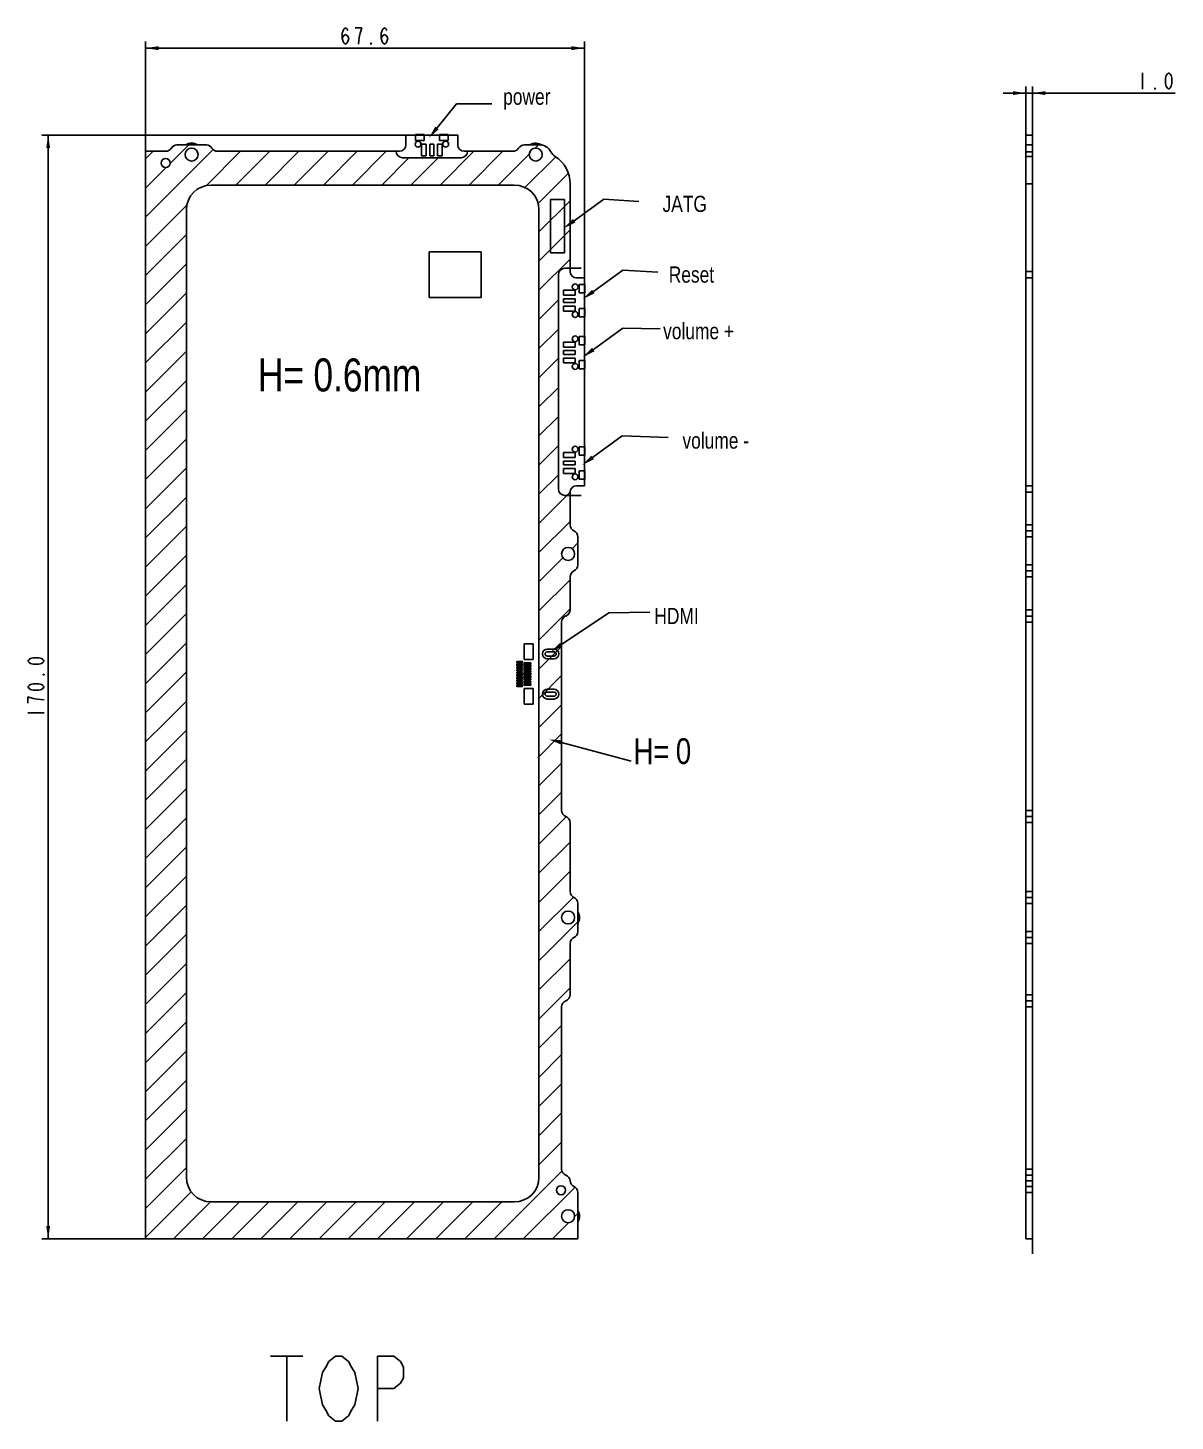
# Model space of a CAD drawing. Header units: millimetres. Extents: x 106 to 800, y 154 to 369.
# Drawn here: x 106.2 to 282.9, y 154.4 to 369 of the extents above; entities that cross this region are included whole.
import ezdxf

# ---------------------------------------------------------------- set-up
doc = ezdxf.new("R2010")
doc.units = ezdxf.units.MM
doc.header["$LTSCALE"] = 32.67
doc.layers.get('0').update_dxf_attribs({"linetype": 'CONTINUOUS'})
doc.layers.add('图层1', color=3, linetype='CONTINUOUS')
doc.styles.get("Standard").update_dxf_attribs({"font": 'txt', "width": 0.8})

msp = doc.modelspace()

# ---------------------------------------------------------------- linework, layer by layer
at = {"color": 7, "linetype": 'Continuous'}
for p, q in [((164.42, 351), (164.42, 352.5)), ((172.42, 352.5), (164.42, 352.5)), ((172.42, 352.5), (172.42, 351)), ((259.93, 182.5), (259.93, 352.5)), ((259.93, 352.5), (260.93, 352.5)), ((260.93, 182.5), (260.93, 352.5)), ((124.32, 350), (124.32, 182.5)), ((127.42, 350), (124.32, 350)), ((129.16, 351), (133.69, 351)), ((163.42, 350), (135.42, 350)), ((180.92, 350), (173.42, 350)), ((182.66, 351), (184.99, 351)), ((260.93, 351), (259.93, 351)), ((260.93, 349.94), (259.93, 349.94)), ((260.93, 349.2), (259.93, 349.2)), ((189.72, 331.5), (189.72, 345)), ((259.93, 345), (260.93, 345)), ((168.02, 327.5), (168.02, 334.5)), ((168.02, 334.5), (176.02, 334.5)), ((176.02, 334.5), (176.02, 327.5)), ((190.72, 330.5), (191.92, 330.5)), ((191.92, 330.5), (191.92, 298.5)), ((260.93, 331.5), (259.93, 331.5)), ((260.93, 330.5), (259.93, 330.5)), ((176.02, 327.5), (168.02, 327.5)), ((191.92, 298.5), (190.72, 298.5)), ((260.93, 298.5), (259.93, 298.5)), ((189.72, 292.45), (189.72, 297.5)), ((259.93, 297.5), (260.93, 297.5)), ((260.93, 292.45), (259.93, 292.45)), ((190.92, 290.62), (190.92, 286.29)), ((260.93, 291.54), (259.93, 291.54)), ((260.93, 290.62), (259.93, 290.62)), ((260.93, 286.29), (259.93, 286.29)), ((189.72, 279.37), (189.72, 284.45)), ((260.93, 285.37), (259.93, 285.37)), ((259.93, 284.45), (260.93, 284.45)), ((259.93, 279.37), (260.93, 279.37)), ((188.42, 248.5), (188.42, 277.5)), ((259.93, 278.43), (260.93, 278.43)), ((260.93, 277.5), (259.93, 277.5)), ((260.93, 248.5), (259.93, 248.5)), ((260.93, 247.56), (259.93, 247.56)), ((189.72, 236), (189.72, 246.62)), ((260.93, 246.62), (259.93, 246.62)), ((190.92, 234.16), (190.92, 229.83)), ((260.93, 236), (259.93, 236)), ((260.93, 235.08), (259.93, 235.08)), ((260.93, 234.16), (259.93, 234.16)), ((260.93, 229.83), (259.93, 229.83)), ((189.72, 220.11), (189.72, 228)), ((260.93, 228.91), (259.93, 228.91)), ((259.93, 228), (260.93, 228)), ((259.93, 220.11), (260.93, 220.11)), ((259.93, 219.17), (260.93, 219.17)), ((188.42, 193.24), (188.42, 218.24)), ((260.93, 218.24), (259.93, 218.24)), ((260.93, 193.24), (259.93, 193.24)), ((260.93, 192.3), (259.93, 192.3)), ((260.93, 191.43), (259.93, 191.43)), ((190.92, 189.66), (190.92, 182.5)), ((260.93, 190.58), (259.93, 190.58)), ((260.93, 189.66), (259.93, 189.66)), ((124.32, 182.5), (190.92, 182.5)), ((260.93, 182.5), (259.93, 182.5))]:
    msp.add_line(p, q, dxfattribs=at)
at = {"color": 40, "linetype": 'Continuous'}
for p, q in [((165.92, 352.59), (165.92, 351.69)), ((167.22, 352.59), (165.92, 352.59)), ((167.22, 351.69), (167.22, 352.59)), ((169.62, 351.69), (169.62, 352.59)), ((169.62, 352.59), (170.92, 352.59)), ((170.92, 352.59), (170.92, 351.69)), ((259.93, 352.59), (259.93, 352.5)), ((165.92, 351.69), (167.22, 351.69)), ((166.82, 351.09), (166.82, 349.29)), ((167.57, 351.09), (166.82, 351.09)), ((167.57, 349.29), (167.57, 351.09)), ((168.12, 351.09), (168.12, 349.29)), ((168.72, 351.09), (168.12, 351.09)), ((168.72, 349.29), (168.72, 351.09)), ((169.27, 349.29), (169.27, 351.09)), ((169.27, 351.09), (170.02, 351.09)), ((170.92, 351.69), (169.62, 351.69)), ((170.02, 351.09), (170.02, 349.29)), ((163.92, 349), (172.92, 349)), ((166.82, 349.29), (167.57, 349.29)), ((168.12, 349.29), (168.72, 349.29)), ((170.02, 349.29), (169.27, 349.29)), ((181.12, 344.8), (134.42, 344.8)), ((130.62, 341), (130.62, 270.5)), ((184.92, 270.5), (184.92, 341)), ((187.92, 331), (187.92, 298)), ((188.92, 332), (191.42, 332)), ((188.71, 328.6), (188.71, 327.85)), ((190.51, 328.6), (188.71, 328.6)), ((190.51, 327.85), (190.51, 328.6)), ((191.11, 329.5), (191.11, 328.2)), ((192.01, 329.5), (191.11, 329.5)), ((192.01, 328.2), (192.01, 329.5)), ((188.71, 327.85), (190.51, 327.85)), ((188.71, 327.3), (188.71, 326.7)), ((190.51, 327.3), (188.71, 327.3)), ((188.71, 326.7), (190.51, 326.7)), ((190.51, 326.7), (190.51, 327.3)), ((191.11, 328.2), (192.01, 328.2)), ((188.71, 325.4), (188.71, 326.15)), ((188.71, 326.15), (190.51, 326.15)), ((190.51, 325.4), (188.71, 325.4)), ((190.51, 326.15), (190.51, 325.4)), ((191.11, 324.5), (191.11, 325.8)), ((191.11, 325.8), (192.01, 325.8)), ((192.01, 324.5), (191.11, 324.5)), ((192.01, 325.8), (192.01, 324.5)), ((188.71, 320.6), (188.71, 319.85)), ((190.51, 320.6), (188.71, 320.6)), ((188.71, 319.85), (190.51, 319.85)), ((190.51, 319.85), (190.51, 320.6)), ((191.11, 321.5), (191.11, 320.2)), ((192.01, 321.5), (191.11, 321.5)), ((191.11, 320.2), (192.01, 320.2)), ((192.01, 320.2), (192.01, 321.5)), ((188.71, 319.3), (188.71, 318.7)), ((190.51, 319.3), (188.71, 319.3)), ((188.71, 318.7), (190.51, 318.7)), ((188.71, 317.4), (188.71, 318.15)), ((188.71, 318.15), (190.51, 318.15)), ((190.51, 318.7), (190.51, 319.3)), ((190.51, 318.15), (190.51, 317.4)), ((191.11, 316.5), (191.11, 317.8)), ((191.11, 317.8), (192.01, 317.8)), ((192.01, 317.8), (192.01, 316.5)), ((190.51, 317.4), (188.71, 317.4)), ((192.01, 316.5), (191.11, 316.5)), ((188.71, 303.6), (188.71, 302.85)), ((190.51, 303.6), (188.71, 303.6)), ((188.71, 302.85), (190.51, 302.85)), ((190.51, 302.85), (190.51, 303.6)), ((191.11, 304.5), (191.11, 303.2)), ((192.01, 304.5), (191.11, 304.5)), ((191.11, 303.2), (192.01, 303.2)), ((192.01, 303.2), (192.01, 304.5)), ((188.71, 302.3), (188.71, 301.7)), ((190.51, 302.3), (188.71, 302.3)), ((188.71, 301.7), (190.51, 301.7)), ((188.71, 300.4), (188.71, 301.15)), ((188.71, 301.15), (190.51, 301.15)), ((190.51, 301.7), (190.51, 302.3)), ((190.51, 301.15), (190.51, 300.4)), ((191.11, 299.5), (191.11, 300.8)), ((191.11, 300.8), (192.01, 300.8)), ((192.01, 300.8), (192.01, 299.5)), ((190.51, 300.4), (188.71, 300.4)), ((192.01, 299.5), (191.11, 299.5)), ((188.92, 297), (191.42, 297)), ((130.62, 270.5), (130.62, 192)), ((184.92, 192), (184.92, 270.5)), ((134.42, 188.2), (181.12, 188.2))]:
    msp.add_line(p, q, dxfattribs=at)
for p, q in [((124.32, 339.85), (134.74, 350.27)), ((124.32, 348.83), (125.49, 350)), ((128.12, 348.14), (130.98, 351)), ((133.69, 344.72), (138.96, 350)), ((138.25, 344.8), (143.45, 350)), ((142.74, 344.8), (147.94, 350)), ((147.23, 344.8), (152.43, 350)), ((151.72, 344.8), (156.92, 350)), ((156.21, 344.8), (161.41, 350)), ((169.68, 344.8), (174.88, 350)), ((174.17, 344.8), (179.37, 350)), ((184.36, 350.49), (184.86, 351)), ((160.7, 344.8), (164.9, 349)), ((165.19, 344.8), (169.39, 349)), ((178.66, 344.8), (183.43, 349.56)), ((182.77, 344.42), (187.51, 349.15)), ((124.32, 344.34), (127.48, 347.5)), ((184.8, 341.96), (189.46, 346.61)), ((124.32, 335.36), (130.7, 341.73)), ((184.92, 337.59), (189.72, 342.39)), ((186.68, 334.37), (186.68, 342.58)), ((186.68, 342.58), (188.87, 342.58)), ((188.87, 342.58), (188.87, 334.37)), ((124.32, 330.87), (130.62, 337.17)), ((184.92, 333.1), (189.72, 337.9)), ((124.32, 326.38), (130.62, 332.68)), ((184.92, 328.61), (189.72, 333.41)), ((188.87, 334.37), (186.68, 334.37)), ((124.32, 321.89), (130.62, 328.19)), ((184.92, 324.12), (187.92, 327.12)), ((124.32, 317.4), (130.62, 323.7)), ((184.92, 319.63), (187.92, 322.63)), ((124.32, 312.91), (130.62, 319.21)), ((184.92, 315.14), (187.92, 318.14)), ((124.32, 308.42), (130.62, 314.72)), ((184.92, 310.65), (187.92, 313.65)), ((124.32, 303.93), (130.62, 310.23)), ((184.92, 306.16), (187.92, 309.16)), ((124.32, 299.44), (130.62, 305.74)), ((184.92, 301.67), (187.92, 304.67)), ((124.32, 294.95), (130.62, 301.25)), ((184.92, 297.18), (187.92, 300.18)), ((124.32, 290.46), (130.62, 296.76)), ((184.92, 292.69), (189.23, 297)), ((189.23, 297), (189.72, 297.49)), ((124.32, 285.97), (130.62, 292.27)), ((184.92, 288.2), (189.72, 293)), ((190.02, 288.8), (190.92, 289.71)), ((124.32, 281.48), (130.62, 287.78)), ((184.92, 283.71), (188.62, 287.4)), ((124.32, 276.99), (130.62, 283.29)), ((184.92, 279.22), (189.72, 284.02)), ((184.92, 274.73), (189.72, 279.53)), ((124.32, 272.5), (130.62, 278.8)), ((124.32, 268.01), (130.62, 274.31)), ((184.04, 274.15), (182.66, 274.15)), ((182.66, 274.15), (182.66, 271.75)), ((184.04, 271.75), (184.04, 274.15)), ((184.92, 270.23), (188.42, 273.74)), ((185.87, 272.6), (185.87, 272.6)), ((187.25, 273.35), (186.2, 273.35)), ((187.25, 272.92), (186.2, 272.92)), ((187.57, 272.6), (187.57, 272.6)), ((182.37, 271.41), (181.52, 271.41)), ((181.52, 271.41), (181.52, 271.18)), ((182.37, 271.41), (181.52, 271.41)), ((181.52, 271.41), (181.52, 271.18)), ((182.37, 271.41), (181.52, 271.41)), ((181.52, 271.41), (181.52, 271.18)), ((182.37, 271.41), (181.52, 271.41)), ((181.52, 271.41), (181.52, 271.18)), ((182.37, 271.41), (181.52, 271.41)), ((181.52, 271.41), (181.52, 271.18)), ((182.37, 271.41), (181.52, 271.41)), ((181.52, 271.41), (181.52, 271.18)), ((182.37, 271.41), (181.52, 271.41)), ((181.52, 271.41), (181.52, 271.18)), ((182.37, 271.41), (181.52, 271.41)), ((181.52, 271.41), (181.52, 271.18)), ((182.37, 271.41), (181.52, 271.41)), ((181.52, 271.41), (181.52, 271.18)), ((182.37, 271.41), (181.52, 271.41)), ((181.52, 271.41), (181.52, 271.18)), ((181.52, 271.18), (182.37, 271.18)), ((181.52, 271.18), (182.37, 271.18)), ((181.52, 271.18), (182.37, 271.18)), ((181.52, 271.18), (182.37, 271.18)), ((181.52, 271.18), (182.37, 271.18)), ((181.52, 271.18), (182.37, 271.18)), ((181.52, 271.18), (182.37, 271.18)), ((181.52, 271.18), (182.37, 271.18)), ((181.52, 271.18), (182.37, 271.18)), ((181.52, 271.18), (182.37, 271.18)), ((182.37, 271.01), (181.52, 271.01)), ((181.52, 271.01), (181.52, 270.78)), ((182.37, 271.01), (181.52, 271.01)), ((181.52, 271.01), (181.52, 270.78)), ((182.37, 271.01), (181.52, 271.01)), ((181.52, 271.01), (181.52, 270.78)), ((182.37, 271.01), (181.52, 271.01)), ((181.52, 271.01), (181.52, 270.78)), ((182.37, 271.01), (181.52, 271.01)), ((181.52, 271.01), (181.52, 270.78)), ((182.37, 271.01), (181.52, 271.01)), ((181.52, 271.01), (181.52, 270.78)), ((182.37, 271.01), (181.52, 271.01)), ((181.52, 271.01), (181.52, 270.78)), ((182.37, 271.01), (181.52, 271.01)), ((181.52, 271.01), (181.52, 270.78)), ((182.37, 271.01), (181.52, 271.01)), ((181.52, 271.01), (181.52, 270.78)), ((182.37, 271.01), (181.52, 271.01)), ((181.52, 271.01), (181.52, 270.78)), ((181.52, 270.78), (182.37, 270.78)), ((181.52, 270.78), (182.37, 270.78)), ((181.52, 270.78), (182.37, 270.78)), ((181.52, 270.78), (182.37, 270.78)), ((181.52, 270.78), (182.37, 270.78)), ((181.52, 270.78), (182.37, 270.78)), ((181.52, 270.78), (182.37, 270.78)), ((181.52, 270.78), (182.37, 270.78)), ((181.52, 270.78), (182.37, 270.78)), ((181.52, 270.78), (182.37, 270.78)), ((182.37, 270.61), (181.52, 270.61)), ((181.52, 270.61), (181.52, 270.38)), ((182.37, 270.61), (181.52, 270.61)), ((181.52, 270.61), (181.52, 270.38)), ((182.37, 270.61), (181.52, 270.61)), ((181.52, 270.61), (181.52, 270.38)), ((182.37, 270.61), (181.52, 270.61)), ((181.52, 270.61), (181.52, 270.38)), ((182.37, 270.61), (181.52, 270.61)), ((181.52, 270.61), (181.52, 270.38)), ((182.37, 270.61), (181.52, 270.61)), ((181.52, 270.61), (181.52, 270.38)), ((182.37, 270.61), (181.52, 270.61)), ((181.52, 270.61), (181.52, 270.38)), ((182.37, 270.61), (181.52, 270.61)), ((181.52, 270.61), (181.52, 270.38)), ((182.37, 270.61), (181.52, 270.61)), ((181.52, 270.61), (181.52, 270.38)), ((182.37, 270.61), (181.52, 270.61)), ((181.52, 270.61), (181.52, 270.38)), ((181.52, 270.38), (182.37, 270.38)), ((181.52, 270.38), (182.37, 270.38)), ((181.52, 270.38), (182.37, 270.38)), ((181.52, 270.38), (182.37, 270.38)), ((181.52, 270.38), (182.37, 270.38)), ((181.52, 270.38), (182.37, 270.38)), ((181.52, 270.38), (182.37, 270.38)), ((181.52, 270.38), (182.37, 270.38)), ((181.52, 270.38), (182.37, 270.38)), ((181.52, 270.38), (182.37, 270.38)), ((182.37, 271.18), (182.37, 271.41)), ((182.37, 271.18), (182.37, 271.41)), ((182.37, 271.18), (182.37, 271.41)), ((182.37, 271.18), (182.37, 271.41)), ((182.37, 271.18), (182.37, 271.41)), ((182.37, 271.18), (182.37, 271.41)), ((182.37, 271.18), (182.37, 271.41)), ((182.37, 271.18), (182.37, 271.41)), ((182.37, 271.18), (182.37, 271.41)), ((182.37, 271.18), (182.37, 271.41)), ((182.37, 270.78), (182.37, 271.01)), ((182.37, 270.78), (182.37, 271.01)), ((182.37, 270.78), (182.37, 271.01)), ((182.37, 270.78), (182.37, 271.01)), ((182.37, 270.78), (182.37, 271.01)), ((182.37, 270.78), (182.37, 271.01)), ((182.37, 270.78), (182.37, 271.01)), ((182.37, 270.78), (182.37, 271.01)), ((182.37, 270.78), (182.37, 271.01)), ((182.37, 270.78), (182.37, 271.01)), ((182.37, 270.38), (182.37, 270.61)), ((182.37, 270.38), (182.37, 270.61)), ((182.37, 270.38), (182.37, 270.61)), ((182.37, 270.38), (182.37, 270.61)), ((182.37, 270.38), (182.37, 270.61)), ((182.37, 270.38), (182.37, 270.61)), ((182.37, 270.38), (182.37, 270.61)), ((182.37, 270.38), (182.37, 270.61)), ((182.37, 270.38), (182.37, 270.61)), ((182.37, 270.38), (182.37, 270.61)), ((182.66, 271.75), (184.04, 271.75)), ((183.67, 271.21), (182.67, 271.21)), ((182.67, 271.21), (182.67, 270.98)), ((183.67, 271.21), (182.67, 271.21)), ((182.67, 271.21), (182.67, 270.98)), ((183.67, 271.21), (182.67, 271.21)), ((182.67, 271.21), (182.67, 270.98)), ((183.67, 271.21), (182.67, 271.21)), ((182.67, 271.21), (182.67, 270.98)), ((183.67, 271.21), (182.67, 271.21)), ((182.67, 271.21), (182.67, 270.98)), ((183.67, 271.21), (182.67, 271.21)), ((182.67, 271.21), (182.67, 270.98)), ((183.67, 271.21), (182.67, 271.21)), ((182.67, 271.21), (182.67, 270.98)), ((183.67, 271.21), (182.67, 271.21)), ((182.67, 271.21), (182.67, 270.98)), ((183.67, 271.21), (182.67, 271.21)), ((182.67, 271.21), (182.67, 270.98)), ((183.67, 271.21), (182.67, 271.21)), ((182.67, 271.21), (182.67, 270.98)), ((182.67, 270.98), (183.67, 270.98)), ((182.67, 270.98), (183.67, 270.98)), ((182.67, 270.98), (183.67, 270.98)), ((182.67, 270.98), (183.67, 270.98)), ((182.67, 270.98), (183.67, 270.98)), ((182.67, 270.98), (183.67, 270.98)), ((182.67, 270.98), (183.67, 270.98)), ((182.67, 270.98), (183.67, 270.98)), ((182.67, 270.98), (183.67, 270.98)), ((182.67, 270.98), (183.67, 270.98)), ((183.67, 270.81), (182.67, 270.81)), ((182.67, 270.81), (182.67, 270.58)), ((183.67, 270.81), (182.67, 270.81)), ((182.67, 270.81), (182.67, 270.58)), ((183.67, 270.81), (182.67, 270.81)), ((182.67, 270.81), (182.67, 270.58)), ((183.67, 270.81), (182.67, 270.81)), ((182.67, 270.81), (182.67, 270.58)), ((183.67, 270.81), (182.67, 270.81)), ((182.67, 270.81), (182.67, 270.58)), ((183.67, 270.81), (182.67, 270.81)), ((182.67, 270.81), (182.67, 270.58)), ((183.67, 270.81), (182.67, 270.81)), ((182.67, 270.81), (182.67, 270.58)), ((183.67, 270.81), (182.67, 270.81)), ((182.67, 270.81), (182.67, 270.58)), ((183.67, 270.81), (182.67, 270.81)), ((182.67, 270.81), (182.67, 270.58)), ((183.67, 270.81), (182.67, 270.81)), ((182.67, 270.81), (182.67, 270.58)), ((182.67, 270.58), (183.67, 270.58)), ((182.67, 270.58), (183.67, 270.58)), ((182.67, 270.58), (183.67, 270.58)), ((182.67, 270.58), (183.67, 270.58)), ((182.67, 270.58), (183.67, 270.58)), ((182.67, 270.58), (183.67, 270.58)), ((182.67, 270.58), (183.67, 270.58)), ((182.67, 270.58), (183.67, 270.58)), ((182.67, 270.58), (183.67, 270.58)), ((182.67, 270.58), (183.67, 270.58)), ((183.67, 270.41), (182.67, 270.41)), ((182.67, 270.41), (182.67, 270.18)), ((183.67, 270.41), (182.67, 270.41)), ((182.67, 270.41), (182.67, 270.18)), ((183.67, 270.41), (182.67, 270.41)), ((182.67, 270.41), (182.67, 270.18)), ((183.67, 270.41), (182.67, 270.41)), ((182.67, 270.41), (182.67, 270.18)), ((183.67, 270.41), (182.67, 270.41)), ((182.67, 270.41), (182.67, 270.18)), ((183.67, 270.41), (182.67, 270.41)), ((182.67, 270.41), (182.67, 270.18)), ((183.67, 270.41), (182.67, 270.41)), ((182.67, 270.41), (182.67, 270.18)), ((183.67, 270.41), (182.67, 270.41)), ((182.67, 270.41), (182.67, 270.18)), ((183.67, 270.41), (182.67, 270.41)), ((182.67, 270.41), (182.67, 270.18)), ((183.67, 270.41), (182.67, 270.41)), ((182.67, 270.41), (182.67, 270.18)), ((183.67, 270.98), (183.67, 271.21)), ((183.67, 270.98), (183.67, 271.21)), ((183.67, 270.98), (183.67, 271.21)), ((183.67, 270.98), (183.67, 271.21)), ((183.67, 270.98), (183.67, 271.21)), ((183.67, 270.98), (183.67, 271.21)), ((183.67, 270.98), (183.67, 271.21)), ((183.67, 270.98), (183.67, 271.21)), ((183.67, 270.98), (183.67, 271.21)), ((183.67, 270.98), (183.67, 271.21)), ((183.67, 270.58), (183.67, 270.81)), ((183.67, 270.58), (183.67, 270.81)), ((183.67, 270.58), (183.67, 270.81)), ((183.67, 270.58), (183.67, 270.81)), ((183.67, 270.58), (183.67, 270.81)), ((183.67, 270.58), (183.67, 270.81)), ((183.67, 270.58), (183.67, 270.81)), ((183.67, 270.58), (183.67, 270.81)), ((183.67, 270.58), (183.67, 270.81)), ((183.67, 270.58), (183.67, 270.81)), ((183.67, 270.18), (183.67, 270.41)), ((183.67, 270.18), (183.67, 270.41)), ((183.67, 270.18), (183.67, 270.41)), ((183.67, 270.18), (183.67, 270.41)), ((183.67, 270.18), (183.67, 270.41)), ((183.67, 270.18), (183.67, 270.41)), ((183.67, 270.18), (183.67, 270.41)), ((183.67, 270.18), (183.67, 270.41)), ((183.67, 270.18), (183.67, 270.41)), ((183.67, 270.18), (183.67, 270.41)), ((186.2, 272.27), (187.25, 272.27)), ((186.2, 271.85), (187.25, 271.85)), ((124.32, 263.52), (130.68, 269.87)), ((182.37, 270.21), (181.52, 270.21)), ((181.52, 270.21), (181.52, 269.98)), ((182.37, 270.21), (181.52, 270.21)), ((181.52, 270.21), (181.52, 269.98)), ((182.37, 270.21), (181.52, 270.21)), ((181.52, 270.21), (181.52, 269.98)), ((182.37, 270.21), (181.52, 270.21)), ((181.52, 270.21), (181.52, 269.98)), ((182.37, 270.21), (181.52, 270.21)), ((181.52, 270.21), (181.52, 269.98)), ((182.37, 270.21), (181.52, 270.21)), ((181.52, 270.21), (181.52, 269.98)), ((182.37, 270.21), (181.52, 270.21)), ((181.52, 270.21), (181.52, 269.98)), ((182.37, 270.21), (181.52, 270.21)), ((181.52, 270.21), (181.52, 269.98)), ((182.37, 270.21), (181.52, 270.21)), ((181.52, 270.21), (181.52, 269.98)), ((182.37, 270.21), (181.52, 270.21)), ((181.52, 270.21), (181.52, 269.98)), ((181.52, 269.98), (182.37, 269.98)), ((181.52, 269.98), (182.37, 269.98)), ((181.52, 269.98), (182.37, 269.98)), ((181.52, 269.98), (182.37, 269.98)), ((181.52, 269.98), (182.37, 269.98)), ((181.52, 269.98), (182.37, 269.98)), ((181.52, 269.98), (182.37, 269.98)), ((181.52, 269.98), (182.37, 269.98)), ((181.52, 269.98), (182.37, 269.98)), ((181.52, 269.98), (182.37, 269.98)), ((182.37, 269.81), (181.52, 269.81)), ((181.52, 269.81), (181.52, 269.58)), ((182.37, 269.81), (181.52, 269.81)), ((181.52, 269.81), (181.52, 269.58)), ((182.37, 269.81), (181.52, 269.81)), ((181.52, 269.81), (181.52, 269.58)), ((182.37, 269.81), (181.52, 269.81)), ((181.52, 269.81), (181.52, 269.58)), ((182.37, 269.81), (181.52, 269.81)), ((181.52, 269.81), (181.52, 269.58)), ((182.37, 269.81), (181.52, 269.81)), ((181.52, 269.81), (181.52, 269.58)), ((182.37, 269.81), (181.52, 269.81)), ((181.52, 269.81), (181.52, 269.58)), ((182.37, 269.81), (181.52, 269.81)), ((181.52, 269.81), (181.52, 269.58)), ((182.37, 269.81), (181.52, 269.81)), ((181.52, 269.81), (181.52, 269.58)), ((182.37, 269.81), (181.52, 269.81)), ((181.52, 269.81), (181.52, 269.58)), ((181.52, 269.58), (182.37, 269.58)), ((181.52, 269.58), (182.37, 269.58)), ((181.52, 269.58), (182.37, 269.58)), ((181.52, 269.58), (182.37, 269.58)), ((181.52, 269.58), (182.37, 269.58)), ((181.52, 269.58), (182.37, 269.58)), ((181.52, 269.58), (182.37, 269.58)), ((181.52, 269.58), (182.37, 269.58)), ((181.52, 269.58), (182.37, 269.58)), ((181.52, 269.58), (182.37, 269.58)), ((182.37, 269.41), (181.52, 269.41)), ((181.52, 269.41), (181.52, 269.18)), ((182.37, 269.41), (181.52, 269.41)), ((181.52, 269.41), (181.52, 269.18)), ((182.37, 269.41), (181.52, 269.41)), ((181.52, 269.41), (181.52, 269.18)), ((182.37, 269.41), (181.52, 269.41)), ((181.52, 269.41), (181.52, 269.18)), ((182.37, 269.41), (181.52, 269.41)), ((181.52, 269.41), (181.52, 269.18)), ((182.37, 269.41), (181.52, 269.41)), ((181.52, 269.41), (181.52, 269.18)), ((182.37, 269.41), (181.52, 269.41)), ((181.52, 269.41), (181.52, 269.18)), ((182.37, 269.41), (181.52, 269.41)), ((181.52, 269.41), (181.52, 269.18)), ((182.37, 269.41), (181.52, 269.41)), ((181.52, 269.41), (181.52, 269.18)), ((182.37, 269.41), (181.52, 269.41)), ((181.52, 269.41), (181.52, 269.18)), ((181.52, 269.18), (182.37, 269.18)), ((181.52, 269.18), (182.37, 269.18)), ((181.52, 269.18), (182.37, 269.18)), ((181.52, 269.18), (182.37, 269.18)), ((181.52, 269.18), (182.37, 269.18)), ((181.52, 269.18), (182.37, 269.18)), ((181.52, 269.18), (182.37, 269.18)), ((181.52, 269.18), (182.37, 269.18)), ((181.52, 269.18), (182.37, 269.18)), ((181.52, 269.18), (182.37, 269.18)), ((182.37, 269.01), (181.52, 269.01)), ((181.52, 269.01), (181.52, 268.78)), ((182.37, 269.01), (181.52, 269.01)), ((181.52, 269.01), (181.52, 268.78)), ((182.37, 269.01), (181.52, 269.01)), ((181.52, 269.01), (181.52, 268.78)), ((182.37, 269.01), (181.52, 269.01)), ((181.52, 269.01), (181.52, 268.78)), ((182.37, 269.01), (181.52, 269.01)), ((181.52, 269.01), (181.52, 268.78)), ((182.37, 269.01), (181.52, 269.01)), ((181.52, 269.01), (181.52, 268.78)), ((182.37, 269.01), (181.52, 269.01)), ((181.52, 269.01), (181.52, 268.78)), ((182.37, 269.01), (181.52, 269.01)), ((181.52, 269.01), (181.52, 268.78)), ((182.37, 269.01), (181.52, 269.01)), ((181.52, 269.01), (181.52, 268.78)), ((182.37, 269.01), (181.52, 269.01)), ((181.52, 269.01), (181.52, 268.78)), ((181.52, 268.78), (182.37, 268.78)), ((181.52, 268.78), (182.37, 268.78)), ((181.52, 268.78), (182.37, 268.78)), ((181.52, 268.78), (182.37, 268.78)), ((181.52, 268.78), (182.37, 268.78)), ((181.52, 268.78), (182.37, 268.78)), ((181.52, 268.78), (182.37, 268.78)), ((181.52, 268.78), (182.37, 268.78)), ((181.52, 268.78), (182.37, 268.78)), ((181.52, 268.78), (182.37, 268.78)), ((182.37, 268.61), (181.52, 268.61)), ((181.52, 268.61), (181.52, 268.38)), ((182.37, 268.61), (181.52, 268.61)), ((181.52, 268.61), (181.52, 268.38)), ((182.37, 268.61), (181.52, 268.61)), ((181.52, 268.61), (181.52, 268.38)), ((182.37, 268.61), (181.52, 268.61)), ((181.52, 268.61), (181.52, 268.38)), ((182.37, 268.61), (181.52, 268.61)), ((181.52, 268.61), (181.52, 268.38)), ((182.37, 268.61), (181.52, 268.61)), ((181.52, 268.61), (181.52, 268.38)), ((182.37, 268.61), (181.52, 268.61)), ((181.52, 268.61), (181.52, 268.38)), ((182.37, 268.61), (181.52, 268.61)), ((181.52, 268.61), (181.52, 268.38)), ((182.37, 268.61), (181.52, 268.61)), ((181.52, 268.61), (181.52, 268.38)), ((182.37, 268.61), (181.52, 268.61)), ((181.52, 268.61), (181.52, 268.38)), ((181.52, 268.38), (182.37, 268.38)), ((181.52, 268.38), (182.37, 268.38)), ((181.52, 268.38), (182.37, 268.38)), ((181.52, 268.38), (182.37, 268.38)), ((181.52, 268.38), (182.37, 268.38)), ((181.52, 268.38), (182.37, 268.38)), ((181.52, 268.38), (182.37, 268.38)), ((181.52, 268.38), (182.37, 268.38)), ((181.52, 268.38), (182.37, 268.38)), ((181.52, 268.38), (182.37, 268.38)), ((182.37, 269.98), (182.37, 270.21)), ((182.37, 269.98), (182.37, 270.21)), ((182.37, 269.98), (182.37, 270.21)), ((182.37, 269.98), (182.37, 270.21)), ((182.37, 269.98), (182.37, 270.21)), ((182.37, 269.98), (182.37, 270.21)), ((182.37, 269.98), (182.37, 270.21)), ((182.37, 269.98), (182.37, 270.21)), ((182.37, 269.98), (182.37, 270.21)), ((182.37, 269.98), (182.37, 270.21)), ((182.37, 269.58), (182.37, 269.81)), ((182.37, 269.58), (182.37, 269.81)), ((182.37, 269.58), (182.37, 269.81)), ((182.37, 269.58), (182.37, 269.81)), ((182.37, 269.58), (182.37, 269.81)), ((182.37, 269.58), (182.37, 269.81)), ((182.37, 269.58), (182.37, 269.81)), ((182.37, 269.58), (182.37, 269.81)), ((182.37, 269.58), (182.37, 269.81)), ((182.37, 269.58), (182.37, 269.81)), ((182.37, 269.18), (182.37, 269.41)), ((182.37, 269.18), (182.37, 269.41)), ((182.37, 269.18), (182.37, 269.41)), ((182.37, 269.18), (182.37, 269.41)), ((182.37, 269.18), (182.37, 269.41)), ((182.37, 269.18), (182.37, 269.41)), ((182.37, 269.18), (182.37, 269.41)), ((182.37, 269.18), (182.37, 269.41)), ((182.37, 269.18), (182.37, 269.41)), ((182.37, 269.18), (182.37, 269.41)), ((182.37, 268.78), (182.37, 269.01)), ((182.37, 268.78), (182.37, 269.01)), ((182.37, 268.78), (182.37, 269.01)), ((182.37, 268.78), (182.37, 269.01)), ((182.37, 268.78), (182.37, 269.01)), ((182.37, 268.78), (182.37, 269.01)), ((182.37, 268.78), (182.37, 269.01)), ((182.37, 268.78), (182.37, 269.01)), ((182.37, 268.78), (182.37, 269.01)), ((182.37, 268.78), (182.37, 269.01)), ((182.37, 268.38), (182.37, 268.61)), ((182.37, 268.38), (182.37, 268.61)), ((182.37, 268.38), (182.37, 268.61)), ((182.37, 268.38), (182.37, 268.61)), ((182.37, 268.38), (182.37, 268.61)), ((182.37, 268.38), (182.37, 268.61)), ((182.37, 268.38), (182.37, 268.61)), ((182.37, 268.38), (182.37, 268.61)), ((182.37, 268.38), (182.37, 268.61)), ((182.37, 268.38), (182.37, 268.61)), ((182.67, 270.18), (183.67, 270.18)), ((182.67, 270.18), (183.67, 270.18)), ((182.67, 270.18), (183.67, 270.18)), ((182.67, 270.18), (183.67, 270.18)), ((182.67, 270.18), (183.67, 270.18)), ((182.67, 270.18), (183.67, 270.18)), ((182.67, 270.18), (183.67, 270.18)), ((182.67, 270.18), (183.67, 270.18)), ((182.67, 270.18), (183.67, 270.18)), ((182.67, 270.18), (183.67, 270.18)), ((183.67, 270.01), (182.67, 270.01)), ((182.67, 270.01), (182.67, 269.78)), ((183.67, 270.01), (182.67, 270.01)), ((182.67, 270.01), (182.67, 269.78)), ((183.67, 270.01), (182.67, 270.01)), ((182.67, 270.01), (182.67, 269.78)), ((183.67, 270.01), (182.67, 270.01)), ((182.67, 270.01), (182.67, 269.78)), ((183.67, 270.01), (182.67, 270.01)), ((182.67, 270.01), (182.67, 269.78)), ((183.67, 270.01), (182.67, 270.01)), ((182.67, 270.01), (182.67, 269.78)), ((183.67, 270.01), (182.67, 270.01)), ((182.67, 270.01), (182.67, 269.78)), ((183.67, 270.01), (182.67, 270.01)), ((182.67, 270.01), (182.67, 269.78)), ((183.67, 270.01), (182.67, 270.01)), ((182.67, 270.01), (182.67, 269.78)), ((183.67, 270.01), (182.67, 270.01)), ((182.67, 270.01), (182.67, 269.78)), ((182.67, 269.78), (183.67, 269.78)), ((182.67, 269.78), (183.67, 269.78)), ((182.67, 269.78), (183.67, 269.78)), ((182.67, 269.78), (183.67, 269.78)), ((182.67, 269.78), (183.67, 269.78)), ((182.67, 269.78), (183.67, 269.78)), ((182.67, 269.78), (183.67, 269.78)), ((182.67, 269.78), (183.67, 269.78)), ((182.67, 269.78), (183.67, 269.78)), ((182.67, 269.78), (183.67, 269.78)), ((183.67, 269.61), (182.67, 269.61)), ((182.67, 269.61), (182.67, 269.38)), ((183.67, 269.61), (182.67, 269.61)), ((182.67, 269.61), (182.67, 269.38)), ((183.67, 269.61), (182.67, 269.61)), ((182.67, 269.61), (182.67, 269.38)), ((183.67, 269.61), (182.67, 269.61)), ((182.67, 269.61), (182.67, 269.38)), ((183.67, 269.61), (182.67, 269.61)), ((182.67, 269.61), (182.67, 269.38)), ((183.67, 269.61), (182.67, 269.61)), ((182.67, 269.61), (182.67, 269.38)), ((183.67, 269.61), (182.67, 269.61)), ((182.67, 269.61), (182.67, 269.38)), ((183.67, 269.61), (182.67, 269.61)), ((182.67, 269.61), (182.67, 269.38)), ((183.67, 269.61), (182.67, 269.61)), ((182.67, 269.61), (182.67, 269.38)), ((183.67, 269.61), (182.67, 269.61)), ((182.67, 269.61), (182.67, 269.38)), ((182.67, 269.38), (183.67, 269.38)), ((182.67, 269.38), (183.67, 269.38)), ((182.67, 269.38), (183.67, 269.38)), ((182.67, 269.38), (183.67, 269.38)), ((182.67, 269.38), (183.67, 269.38)), ((182.67, 269.38), (183.67, 269.38)), ((182.67, 269.38), (183.67, 269.38)), ((182.67, 269.38), (183.67, 269.38)), ((182.67, 269.38), (183.67, 269.38)), ((182.67, 269.38), (183.67, 269.38)), ((183.67, 269.21), (182.67, 269.21)), ((182.67, 269.21), (182.67, 268.98)), ((183.67, 269.21), (182.67, 269.21)), ((182.67, 269.21), (182.67, 268.98)), ((183.67, 269.21), (182.67, 269.21)), ((182.67, 269.21), (182.67, 268.98)), ((183.67, 269.21), (182.67, 269.21)), ((182.67, 269.21), (182.67, 268.98)), ((183.67, 269.21), (182.67, 269.21)), ((182.67, 269.21), (182.67, 268.98)), ((183.67, 269.21), (182.67, 269.21)), ((182.67, 269.21), (182.67, 268.98)), ((183.67, 269.21), (182.67, 269.21)), ((182.67, 269.21), (182.67, 268.98)), ((183.67, 269.21), (182.67, 269.21)), ((182.67, 269.21), (182.67, 268.98)), ((183.67, 269.21), (182.67, 269.21)), ((182.67, 269.21), (182.67, 268.98)), ((183.67, 269.21), (182.67, 269.21)), ((182.67, 269.21), (182.67, 268.98)), ((182.67, 268.98), (183.67, 268.98)), ((182.67, 268.98), (183.67, 268.98)), ((182.67, 268.98), (183.67, 268.98)), ((182.67, 268.98), (183.67, 268.98)), ((182.67, 268.98), (183.67, 268.98)), ((182.67, 268.98), (183.67, 268.98)), ((182.67, 268.98), (183.67, 268.98)), ((182.67, 268.98), (183.67, 268.98)), ((182.67, 268.98), (183.67, 268.98)), ((182.67, 268.98), (183.67, 268.98)), ((183.67, 268.81), (182.67, 268.81)), ((182.67, 268.81), (182.67, 268.58)), ((183.67, 268.81), (182.67, 268.81)), ((182.67, 268.81), (182.67, 268.58)), ((183.67, 268.81), (182.67, 268.81)), ((182.67, 268.81), (182.67, 268.58)), ((183.67, 268.81), (182.67, 268.81)), ((182.67, 268.81), (182.67, 268.58)), ((183.67, 268.81), (182.67, 268.81)), ((182.67, 268.81), (182.67, 268.58)), ((183.67, 268.81), (182.67, 268.81)), ((182.67, 268.81), (182.67, 268.58)), ((183.67, 268.81), (182.67, 268.81)), ((182.67, 268.81), (182.67, 268.58)), ((183.67, 268.81), (182.67, 268.81)), ((182.67, 268.81), (182.67, 268.58)), ((183.67, 268.81), (182.67, 268.81)), ((182.67, 268.81), (182.67, 268.58)), ((183.67, 268.81), (182.67, 268.81)), ((182.67, 268.81), (182.67, 268.58)), ((182.67, 268.58), (183.67, 268.58)), ((182.67, 268.58), (183.67, 268.58)), ((182.67, 268.58), (183.67, 268.58)), ((182.67, 268.58), (183.67, 268.58)), ((182.67, 268.58), (183.67, 268.58)), ((182.67, 268.58), (183.67, 268.58)), ((182.67, 268.58), (183.67, 268.58)), ((182.67, 268.58), (183.67, 268.58)), ((182.67, 268.58), (183.67, 268.58)), ((182.67, 268.58), (183.67, 268.58)), ((183.67, 268.41), (182.67, 268.41)), ((182.67, 268.41), (182.67, 268.18)), ((183.67, 268.41), (182.67, 268.41)), ((182.67, 268.41), (182.67, 268.18)), ((183.67, 268.41), (182.67, 268.41)), ((182.67, 268.41), (182.67, 268.18)), ((183.67, 268.41), (182.67, 268.41)), ((182.67, 268.41), (182.67, 268.18)), ((183.67, 268.41), (182.67, 268.41)), ((182.67, 268.41), (182.67, 268.18)), ((183.67, 268.41), (182.67, 268.41)), ((182.67, 268.41), (182.67, 268.18)), ((183.67, 268.41), (182.67, 268.41)), ((182.67, 268.41), (182.67, 268.18)), ((183.67, 268.41), (182.67, 268.41)), ((182.67, 268.41), (182.67, 268.18)), ((183.67, 268.41), (182.67, 268.41)), ((182.67, 268.41), (182.67, 268.18)), ((183.67, 268.41), (182.67, 268.41)), ((182.67, 268.41), (182.67, 268.18)), ((183.67, 269.78), (183.67, 270.01)), ((183.67, 269.78), (183.67, 270.01)), ((183.67, 269.78), (183.67, 270.01)), ((183.67, 269.78), (183.67, 270.01)), ((183.67, 269.78), (183.67, 270.01)), ((183.67, 269.78), (183.67, 270.01)), ((183.67, 269.78), (183.67, 270.01)), ((183.67, 269.78), (183.67, 270.01)), ((183.67, 269.78), (183.67, 270.01)), ((183.67, 269.78), (183.67, 270.01)), ((183.67, 269.38), (183.67, 269.61)), ((183.67, 269.38), (183.67, 269.61)), ((183.67, 269.38), (183.67, 269.61)), ((183.67, 269.38), (183.67, 269.61)), ((183.67, 269.38), (183.67, 269.61)), ((183.67, 269.38), (183.67, 269.61)), ((183.67, 269.38), (183.67, 269.61)), ((183.67, 269.38), (183.67, 269.61)), ((183.67, 269.38), (183.67, 269.61)), ((183.67, 269.38), (183.67, 269.61)), ((183.67, 268.98), (183.67, 269.21)), ((183.67, 268.98), (183.67, 269.21)), ((183.67, 268.98), (183.67, 269.21)), ((183.67, 268.98), (183.67, 269.21)), ((183.67, 268.98), (183.67, 269.21)), ((183.67, 268.98), (183.67, 269.21)), ((183.67, 268.98), (183.67, 269.21)), ((183.67, 268.98), (183.67, 269.21)), ((183.67, 268.98), (183.67, 269.21)), ((183.67, 268.98), (183.67, 269.21)), ((183.67, 268.58), (183.67, 268.81)), ((183.67, 268.58), (183.67, 268.81)), ((183.67, 268.58), (183.67, 268.81)), ((183.67, 268.58), (183.67, 268.81)), ((183.67, 268.58), (183.67, 268.81)), ((183.67, 268.58), (183.67, 268.81)), ((183.67, 268.58), (183.67, 268.81)), ((183.67, 268.58), (183.67, 268.81)), ((183.67, 268.58), (183.67, 268.81)), ((183.67, 268.58), (183.67, 268.81)), ((183.67, 268.18), (183.67, 268.41)), ((183.67, 268.18), (183.67, 268.41)), ((183.67, 268.18), (183.67, 268.41)), ((183.67, 268.18), (183.67, 268.41)), ((183.67, 268.18), (183.67, 268.41)), ((183.67, 268.18), (183.67, 268.41)), ((183.67, 268.18), (183.67, 268.41)), ((183.67, 268.18), (183.67, 268.41)), ((183.67, 268.18), (183.67, 268.41)), ((183.67, 268.18), (183.67, 268.41)), ((184.92, 265.75), (188.42, 269.25)), ((182.37, 268.21), (181.52, 268.21)), ((181.52, 268.21), (181.52, 267.98)), ((182.37, 268.21), (181.52, 268.21)), ((181.52, 268.21), (181.52, 267.98)), ((182.37, 268.21), (181.52, 268.21)), ((181.52, 268.21), (181.52, 267.98)), ((182.37, 268.21), (181.52, 268.21)), ((181.52, 268.21), (181.52, 267.98)), ((182.37, 268.21), (181.52, 268.21)), ((181.52, 268.21), (181.52, 267.98)), ((182.37, 268.21), (181.52, 268.21)), ((181.52, 268.21), (181.52, 267.98)), ((182.37, 268.21), (181.52, 268.21)), ((181.52, 268.21), (181.52, 267.98)), ((182.37, 268.21), (181.52, 268.21)), ((181.52, 268.21), (181.52, 267.98)), ((182.37, 268.21), (181.52, 268.21)), ((181.52, 268.21), (181.52, 267.98)), ((182.37, 268.21), (181.52, 268.21)), ((181.52, 268.21), (181.52, 267.98)), ((181.52, 267.98), (182.37, 267.98)), ((181.52, 267.98), (182.37, 267.98)), ((181.52, 267.98), (182.37, 267.98)), ((181.52, 267.98), (182.37, 267.98)), ((181.52, 267.98), (182.37, 267.98)), ((181.52, 267.98), (182.37, 267.98)), ((181.52, 267.98), (182.37, 267.98)), ((181.52, 267.98), (182.37, 267.98)), ((181.52, 267.98), (182.37, 267.98)), ((181.52, 267.98), (182.37, 267.98)), ((182.37, 267.81), (181.52, 267.81)), ((181.52, 267.81), (181.52, 267.58)), ((182.37, 267.81), (181.52, 267.81)), ((181.52, 267.81), (181.52, 267.58)), ((182.37, 267.81), (181.52, 267.81)), ((181.52, 267.81), (181.52, 267.58)), ((182.37, 267.81), (181.52, 267.81)), ((181.52, 267.81), (181.52, 267.58)), ((182.37, 267.81), (181.52, 267.81)), ((181.52, 267.81), (181.52, 267.58)), ((182.37, 267.81), (181.52, 267.81)), ((181.52, 267.81), (181.52, 267.58)), ((182.37, 267.81), (181.52, 267.81)), ((181.52, 267.81), (181.52, 267.58)), ((182.37, 267.81), (181.52, 267.81)), ((181.52, 267.81), (181.52, 267.58)), ((182.37, 267.81), (181.52, 267.81)), ((181.52, 267.81), (181.52, 267.58)), ((182.37, 267.81), (181.52, 267.81)), ((181.52, 267.81), (181.52, 267.58)), ((181.52, 267.58), (182.37, 267.58)), ((181.52, 267.58), (182.37, 267.58)), ((181.52, 267.58), (182.37, 267.58)), ((181.52, 267.58), (182.37, 267.58)), ((181.52, 267.58), (182.37, 267.58)), ((181.52, 267.58), (182.37, 267.58)), ((181.52, 267.58), (182.37, 267.58)), ((181.52, 267.58), (182.37, 267.58)), ((181.52, 267.58), (182.37, 267.58)), ((181.52, 267.58), (182.37, 267.58)), ((182.37, 267.98), (182.37, 268.21)), ((182.37, 267.98), (182.37, 268.21)), ((182.37, 267.98), (182.37, 268.21)), ((182.37, 267.98), (182.37, 268.21)), ((182.37, 267.98), (182.37, 268.21)), ((182.37, 267.98), (182.37, 268.21)), ((182.37, 267.98), (182.37, 268.21)), ((182.37, 267.98), (182.37, 268.21)), ((182.37, 267.98), (182.37, 268.21)), ((182.37, 267.98), (182.37, 268.21)), ((182.37, 267.58), (182.37, 267.81)), ((182.37, 267.58), (182.37, 267.81)), ((182.37, 267.58), (182.37, 267.81)), ((182.37, 267.58), (182.37, 267.81)), ((182.37, 267.58), (182.37, 267.81)), ((182.37, 267.58), (182.37, 267.81)), ((182.37, 267.58), (182.37, 267.81)), ((182.37, 267.58), (182.37, 267.81)), ((182.37, 267.58), (182.37, 267.81)), ((182.37, 267.58), (182.37, 267.81)), ((184.04, 267.25), (182.66, 267.25)), ((182.66, 267.25), (182.66, 264.85)), ((182.67, 268.18), (183.67, 268.18)), ((182.67, 268.18), (183.67, 268.18)), ((182.67, 268.18), (183.67, 268.18)), ((182.67, 268.18), (183.67, 268.18)), ((182.67, 268.18), (183.67, 268.18)), ((182.67, 268.18), (183.67, 268.18)), ((182.67, 268.18), (183.67, 268.18)), ((182.67, 268.18), (183.67, 268.18)), ((182.67, 268.18), (183.67, 268.18)), ((182.67, 268.18), (183.67, 268.18)), ((183.67, 268.01), (182.67, 268.01)), ((182.67, 268.01), (182.67, 267.78)), ((183.67, 268.01), (182.67, 268.01)), ((182.67, 268.01), (182.67, 267.78)), ((183.67, 268.01), (182.67, 268.01)), ((182.67, 268.01), (182.67, 267.78)), ((183.67, 268.01), (182.67, 268.01)), ((182.67, 268.01), (182.67, 267.78)), ((183.67, 268.01), (182.67, 268.01)), ((182.67, 268.01), (182.67, 267.78)), ((183.67, 268.01), (182.67, 268.01)), ((182.67, 268.01), (182.67, 267.78)), ((183.67, 268.01), (182.67, 268.01)), ((182.67, 268.01), (182.67, 267.78)), ((183.67, 268.01), (182.67, 268.01)), ((182.67, 268.01), (182.67, 267.78)), ((183.67, 268.01), (182.67, 268.01)), ((182.67, 268.01), (182.67, 267.78)), ((183.67, 268.01), (182.67, 268.01)), ((182.67, 268.01), (182.67, 267.78)), ((182.67, 267.78), (183.67, 267.78)), ((182.67, 267.78), (183.67, 267.78)), ((182.67, 267.78), (183.67, 267.78)), ((182.67, 267.78), (183.67, 267.78)), ((182.67, 267.78), (183.67, 267.78)), ((182.67, 267.78), (183.67, 267.78)), ((182.67, 267.78), (183.67, 267.78)), ((182.67, 267.78), (183.67, 267.78)), ((182.67, 267.78), (183.67, 267.78)), ((182.67, 267.78), (183.67, 267.78)), ((183.67, 267.78), (183.67, 268.01)), ((183.67, 267.78), (183.67, 268.01)), ((183.67, 267.78), (183.67, 268.01)), ((183.67, 267.78), (183.67, 268.01)), ((183.67, 267.78), (183.67, 268.01)), ((183.67, 267.78), (183.67, 268.01)), ((183.67, 267.78), (183.67, 268.01)), ((183.67, 267.78), (183.67, 268.01)), ((183.67, 267.78), (183.67, 268.01)), ((183.67, 267.78), (183.67, 268.01)), ((184.04, 264.85), (184.04, 267.25)), ((185.87, 266.4), (185.87, 266.4)), ((187.25, 267.15), (186.2, 267.15)), ((187.25, 266.72), (186.2, 266.72)), ((187.57, 266.4), (187.57, 266.4)), ((127.44, 262.14), (130.62, 265.33)), ((182.66, 264.85), (184.04, 264.85)), ((184.92, 261.26), (188.42, 264.76)), ((186.2, 266.07), (187.25, 266.07)), ((186.2, 265.65), (187.25, 265.65)), ((124.32, 259.03), (127.44, 262.14)), ((124.32, 254.54), (130.62, 260.84)), ((184.76, 256.6), (188.42, 260.27)), ((124.32, 250.05), (130.75, 256.48)), ((184.92, 252.28), (188.42, 255.78)), ((124.32, 245.56), (130.62, 251.86)), ((184.92, 247.79), (188.42, 251.29)), ((124.32, 241.07), (130.62, 247.37)), ((184.92, 243.3), (189.15, 247.53)), ((124.32, 236.58), (130.62, 242.88)), ((184.92, 238.81), (189.72, 243.61)), ((124.32, 232.09), (130.62, 238.39)), ((184.92, 234.32), (189.72, 239.12)), ((124.32, 227.6), (130.62, 233.9)), ((184.92, 229.83), (190.23, 235.13)), ((184.92, 225.34), (190.92, 231.34)), ((124.32, 223.11), (130.62, 229.41)), ((184.92, 220.85), (189.72, 225.65)), ((124.32, 218.62), (130.62, 224.92)), ((184.92, 216.36), (189.72, 221.16)), ((124.32, 214.13), (130.62, 220.43)), ((124.32, 209.64), (130.62, 215.94)), ((184.92, 211.87), (188.42, 215.37)), ((124.32, 205.15), (130.62, 211.45)), ((184.92, 207.38), (188.42, 210.88)), ((124.32, 200.66), (130.62, 206.96)), ((184.92, 202.89), (188.42, 206.39)), ((126.13, 197.97), (130.62, 202.47)), ((184.92, 198.4), (188.42, 201.9)), ((124.32, 191.68), (130.62, 197.98)), ((124.32, 196.17), (126.13, 197.97)), ((184.92, 193.9), (188.42, 197.4)), ((124.32, 187.19), (130.62, 193.49)), ((178, 182.5), (188.46, 192.95)), ((124.32, 182.7), (131.37, 189.74)), ((182.5, 182.5), (190.49, 190.49)), ((128.61, 182.5), (134.32, 188.2)), ((133.1, 182.5), (138.8, 188.2)), ((137.59, 182.5), (143.29, 188.2)), ((142.08, 182.5), (147.78, 188.2)), ((146.57, 182.5), (152.27, 188.2)), ((151.06, 182.5), (156.76, 188.2)), ((155.55, 182.5), (161.25, 188.2)), ((160.04, 182.5), (165.74, 188.2)), ((164.53, 182.5), (170.23, 188.2)), ((169.02, 182.5), (174.72, 188.2)), ((173.51, 182.5), (179.21, 188.2)), ((186.99, 182.5), (189.49, 185)), ((190.42, 185.93), (190.92, 186.43))]:
    msp.add_line(p, q)
at = {"color": 7, "linetype": 'Continuous'}
for centre, radius in [((131.42, 349.5), 1), ((166.3, 351.09), 0.45), ((170.55, 351.09), 0.45), ((184.42, 349.5), 1), ((127.42, 348.2), 0.7), ((190.51, 329.12), 0.45), ((190.51, 324.87), 0.45), ((190.51, 321.12), 0.45), ((190.51, 316.87), 0.45), ((190.51, 304.12), 0.45), ((190.51, 299.87), 0.45), ((189.42, 288), 1), ((189.42, 232), 1), ((188.32, 190), 0.7), ((189.42, 186), 1)]:
    msp.add_circle(centre, radius, dxfattribs=at)
for centre, radius, start, end in [((127.42, 351), 1, 270, 330), ((129.16, 350), 1, 90, 150), ((133.69, 350), 1, 30, 90), ((135.42, 351), 1, 210, 270), ((163.42, 351), 1, 270, 360), ((173.42, 351), 1, 180, 270), ((180.92, 351), 1, 270, 330), ((182.66, 350), 1, 90, 150), ((184.99, 349), 2, 28.0971, 90), ((188.52, 350.88), 2, 208.0971, 237.1985), ((184.72, 345), 5, 0, 57.1985), ((190.72, 331.5), 1, 180, 270), ((190.72, 297.5), 1, 90, 180), ((190.72, 292.45), 1, 180, 246.4218), ((189.92, 290.62), 1, 0, 66.4218), ((189.92, 286.29), 1, 293.5782, 360), ((190.72, 284.45), 1, 113.5782, 180), ((188.72, 279.37), 1, 290.4873, 360), ((189.42, 277.5), 1, 110.4873, 180), ((189.42, 248.5), 1, 180, 249.5127), ((188.72, 246.62), 1, 0, 69.5127), ((190.72, 236), 1, 180, 246.4218), ((189.92, 234.16), 1, 0, 66.4218), ((189.92, 229.83), 1, 293.5782, 360), ((190.72, 228), 1, 113.5782, 180), ((189.42, 218.24), 1, 110.4873, 180), ((188.72, 220.11), 1, 290.4873, 360), ((189.42, 193.24), 1, 180, 249.6525), ((188.73, 191.36), 1, 3.8762, 69.6525), ((190.72, 191.5), 1, 183.8762, 246.4218), ((189.92, 189.66), 1, 0, 66.4218)]:
    msp.add_arc(centre, radius, start, end, dxfattribs=at)
at = {"color": 40, "linetype": 'Continuous'}
for centre, radius, start, end in [((131.42, 349.5), 1.75, 59.0175, 120.9825), ((163.92, 350), 1, 180, 270), ((172.92, 350), 1, 270, 360), ((184.42, 349.5), 1.75, 55.4634, 120.9825), ((134.42, 341), 3.8, 90, 180), ((181.12, 341), 3.8, 0, 90), ((188.92, 331), 1, 90, 180), ((188.92, 298), 1, 180, 270), ((189.42, 232), 1.75, 329.0038, 30.9962), ((134.42, 192), 3.8, 180, 270), ((181.12, 192), 3.8, 270, 360), ((189.42, 186), 1.75, 329.0038, 30.9962)]:
    msp.add_arc(centre, radius, start, end, dxfattribs=at)
for centre, radius, start, end in [((186.2, 272.6), 0.75, 90, 180), ((186.2, 272.6), 0.75, 180, 270), ((186.2, 272.6), 0.325, 90, 180), ((186.2, 272.6), 0.325, 180, 270), ((187.25, 272.6), 0.75, 0, 90), ((187.25, 272.6), 0.325, 0, 90), ((187.25, 272.6), 0.75, 270, 360), ((187.25, 272.6), 0.325, 270, 0), ((186.2, 266.4), 0.75, 90, 180), ((186.2, 266.4), 0.75, 180, 270), ((186.2, 266.4), 0.325, 90, 180), ((186.2, 266.4), 0.325, 180, 270), ((187.25, 266.4), 0.75, 0, 90), ((187.25, 266.4), 0.325, 0, 90), ((187.25, 266.4), 0.75, 270, 360), ((187.25, 266.4), 0.325, 270, 0)]:
    msp.add_arc(centre, radius, start, end)
at = {"layer": '图层1'}
for p, q in [((154.62, 368.18), (154.75, 368.6)), ((154.62, 367.35), (154.62, 368.18)), ((154.62, 367.35), (154.75, 367.76)), ((154.75, 366.93), (154.62, 367.35)), ((154.75, 368.6), (154.87, 368.8)), ((154.75, 367.76), (155.12, 367.97)), ((154.87, 366.72), (154.75, 366.93)), ((154.87, 368.8), (155.12, 369.01)), ((155.12, 369.01), (155.37, 368.8)), ((155.12, 367.97), (155.5, 367.76)), ((155.37, 368.8), (155.5, 368.6)), ((155.5, 366.93), (155.37, 366.72)), ((155.5, 367.76), (155.62, 367.35)), ((155.62, 367.35), (155.5, 366.93)), ((157.62, 369.01), (156.62, 369.01)), ((157.12, 366.51), (157.25, 367.55)), ((157.25, 367.55), (157.37, 368.18)), ((157.37, 368.18), (157.62, 369.01)), ((160.62, 368.18), (160.75, 368.6)), ((160.62, 367.35), (160.62, 368.18)), ((160.62, 367.35), (160.75, 367.76)), ((160.75, 366.93), (160.62, 367.35)), ((160.75, 368.6), (160.87, 368.8)), ((160.75, 367.76), (161.12, 367.97)), ((160.87, 366.72), (160.75, 366.93)), ((160.87, 368.8), (161.12, 369.01)), ((161.12, 369.01), (161.37, 368.8)), ((161.12, 367.97), (161.5, 367.76)), ((161.37, 368.8), (161.5, 368.6)), ((161.5, 366.93), (161.37, 366.72)), ((161.5, 367.76), (161.62, 367.35)), ((161.62, 367.35), (161.5, 366.93)), ((124.32, 350.05), (124.32, 366.89)), ((124.32, 365.89), (158.12, 365.89)), ((155.12, 366.51), (154.87, 366.72)), ((155.37, 366.72), (155.12, 366.51)), ((191.92, 365.89), (158.12, 365.89)), ((159, 366.51), (159, 366.72)), ((159, 366.72), (159.12, 366.51)), ((159.12, 366.51), (159, 366.51)), ((161.12, 366.51), (160.87, 366.72)), ((161.37, 366.72), (161.12, 366.51)), ((191.92, 330.55), (191.92, 366.89)), ((277.92, 362.09), (277.92, 359.59)), ((281.42, 361.26), (281.55, 361.67)), ((281.42, 360.42), (281.42, 361.26)), ((281.55, 361.67), (281.67, 361.88)), ((281.67, 361.88), (281.92, 362.09)), ((281.92, 362.09), (282.17, 361.88)), ((282.17, 361.88), (282.3, 361.67)), ((282.3, 361.67), (282.42, 361.26)), ((282.42, 361.26), (282.42, 360.42)), ((259.93, 358.97), (256.43, 358.97)), ((256.43, 358.97), (260.43, 358.97)), ((259.93, 350.05), (259.93, 359.97)), ((282.92, 358.97), (260.43, 358.97)), ((260.93, 350.05), (260.93, 359.97)), ((260.93, 358.97), (282.92, 358.97)), ((279.8, 359.59), (279.8, 359.8)), ((279.8, 359.8), (279.92, 359.59)), ((279.92, 359.59), (279.8, 359.59)), ((281.55, 360.01), (281.42, 360.42)), ((281.67, 359.8), (281.55, 360.01)), ((281.92, 359.59), (281.67, 359.8)), ((282.17, 359.8), (281.92, 359.59)), ((282.3, 360.01), (282.17, 359.8)), ((282.42, 360.42), (282.3, 360.01)), ((164.37, 352.5), (108.32, 352.5)), ((109.32, 352.5), (109.32, 267.5)), ((106.19, 271.5), (106.4, 271.75)), ((106.4, 271.25), (106.19, 271.5)), ((106.4, 271.75), (106.61, 271.87)), ((106.61, 271.12), (106.4, 271.25)), ((106.61, 271.87), (107.02, 272)), ((107.02, 271), (106.61, 271.12)), ((107.02, 272), (107.86, 272)), ((107.86, 271), (107.02, 271)), ((107.86, 272), (108.27, 271.87)), ((108.27, 271.12), (107.86, 271)), ((108.27, 271.87), (108.48, 271.75)), ((108.48, 271.25), (108.27, 271.12)), ((108.48, 271.75), (108.69, 271.5)), ((108.69, 271.5), (108.48, 271.25)), ((108.48, 269.37), (108.69, 269.5)), ((108.69, 269.37), (108.48, 269.37)), ((108.69, 269.5), (108.69, 269.37)), ((106.19, 267.5), (106.4, 267.75)), ((106.4, 267.25), (106.19, 267.5)), ((106.4, 267.75), (106.61, 267.87)), ((106.61, 267.12), (106.4, 267.25)), ((106.61, 267.87), (107.02, 268)), ((107.02, 267), (106.61, 267.12)), ((107.02, 268), (107.86, 268)), ((107.86, 267), (107.02, 267)), ((107.86, 268), (108.27, 267.87)), ((108.27, 267.12), (107.86, 267)), ((108.27, 267.87), (108.48, 267.75)), ((108.48, 267.25), (108.27, 267.12)), ((108.48, 267.75), (108.69, 267.5)), ((108.69, 267.5), (108.48, 267.25)), ((109.32, 182.5), (109.32, 267.5)), ((107.02, 265.75), (106.19, 266)), ((106.19, 266), (106.19, 265)), ((107.65, 265.62), (107.02, 265.75)), ((108.69, 265.5), (107.65, 265.62)), ((106.19, 263.5), (108.69, 263.5)), ((188.42, 258.96), (199.13, 256.08)), ((124.27, 182.5), (108.32, 182.5)), ((260.93, 180.22), (260.93, 182.5)), ((143.57, 164.44), (148.57, 164.44)), ((146.07, 164.44), (146.07, 154.44)), ((152.07, 162.77), (152.57, 163.6)), ((152.57, 163.6), (153.57, 164.44)), ((153.57, 164.44), (154.57, 164.44)), ((154.57, 164.44), (155.57, 163.6)), ((155.57, 163.6), (156.07, 162.77)), ((160.07, 154.44), (160.07, 164.44)), ((160.07, 164.44), (162.57, 164.44)), ((162.57, 164.44), (163.57, 163.6)), ((163.57, 163.6), (164.07, 162.77)), ((151.07, 159.44), (151.57, 161.94)), ((151.57, 161.94), (152.07, 162.77)), ((156.07, 162.77), (156.57, 161.94)), ((156.57, 161.94), (157.07, 159.44)), ((164.07, 161.1), (163.57, 160.27)), ((164.07, 162.77), (164.07, 161.1)), ((151.57, 156.94), (151.07, 159.44)), ((157.07, 159.44), (156.57, 156.94)), ((162.57, 159.44), (160.07, 159.44)), ((163.57, 160.27), (162.57, 159.44)), ((152.07, 156.1), (151.57, 156.94)), ((156.57, 156.94), (156.07, 156.1)), ((152.57, 155.27), (152.07, 156.1)), ((153.57, 154.44), (152.57, 155.27)), ((155.57, 155.27), (154.57, 154.44)), ((156.07, 156.1), (155.57, 155.27)), ((154.57, 154.44), (153.57, 154.44))]:
    msp.add_line(p, q, dxfattribs=at)
for points in [[(169.23, 353.61), (172.24, 357.3), (177.65, 357.3)], [(190.35, 339.31), (194.9, 342.61), (200.29, 342.27)], [(193.3, 328.41), (197.85, 331.72), (203.24, 331.37)], [(193.3, 319.48), (197.85, 322.78), (203.59, 322.66)], [(193.19, 302.86), (197.74, 306.16), (204.85, 305.93)], [(188.39, 274.03), (195.69, 278.94), (202.02, 279)]]:
    msp.add_lwpolyline(points, dxfattribs=at)
for points in [[(124.32, 365.89), (126.32, 365.59), (126.32, 366.19)], [(191.92, 365.89), (189.92, 366.19), (189.92, 365.59)], [(259.93, 358.97), (257.93, 359.27), (257.93, 358.67)], [(260.93, 358.97), (262.93, 358.67), (262.93, 359.27)], [(109.32, 352.5), (109.02, 350.5), (109.62, 350.5)], [(169.48, 353.4), (167.96, 352.06), (168.97, 353.82)], [(190.54, 339.04), (188.73, 338.14), (190.15, 339.58)], [(193.5, 328.14), (191.69, 327.24), (193.11, 328.68)], [(193.5, 319.21), (191.69, 318.3), (193.11, 319.75)], [(193.39, 302.59), (191.57, 301.68), (192.99, 303.13)], [(188.57, 273.76), (186.72, 272.92), (188.2, 274.31)], [(188.34, 258.64), (186.47, 259.42), (188.49, 259.29)], [(109.32, 182.5), (109.62, 184.5), (109.02, 184.5)]]:
    msp.add_solid(points, dxfattribs=at)

# ---------------------------------------------------------------- texts
at = {"width": 0.8}
for s, p in [('H=', (141.63, 313.02)), ('0.6mm', (150.18, 313.02))]:
    msp.add_text(s, height=5.08, dxfattribs=at).set_placement(p)
at = {"layer": '图层1', "width": 0.8}
for s, height, p in [('power', 2.5, (179.41, 357.17)), ('JATG', 2.5, (203.96, 340.66)), ('Reset', 2.5, (204.92, 329.77)), (' volume +', 2.5, (203.31, 321.06)), ('volume -', 2.5, (207.03, 304.21)), ('HDMI', 2.5, (202.7, 277.19)), ('0', 3.97, (206.01, 255.64)), ('H=', 3.969, (199.49, 255.61))]:
    msp.add_text(s, height=height, dxfattribs=at).set_placement(p)

doc.saveas('drawing.dxf')
